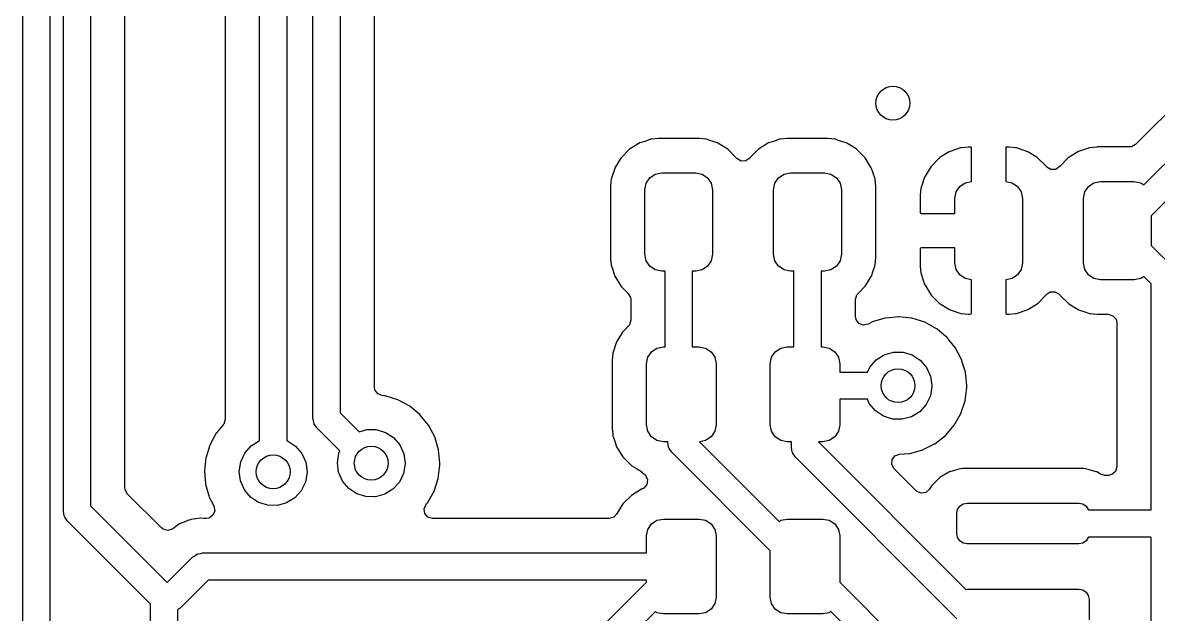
# Model space of a CAD drawing. Extents: x 83 to 135, y -230 to -45.
# Drawn here: x 82.84 to 99.6, y -188.03 to -179.31 of the extents above; entities that cross this region are included whole.
import ezdxf

# ---------------------------------------------------------------- set-up
doc = ezdxf.new("R2010")
doc.units = 0
doc.layers.add('BLACK', color=7, linetype='CONTINUOUS')

msp = doc.modelspace()

# ---------------------------------------------------------------- linework, layer by layer
at = {"layer": 'BLACK', "linetype": 'CONTINUOUS'}
for p, q in [((82.8427, -190.561), (82.8427, -71.389)), ((83.2427, -71.4722), (83.2427, -190.478)), ((83.4422, -186.512), (83.4422, -71.6373)), ((83.8422, -71.7205), (83.8422, -186.429)), ((84.3507, -186.167), (84.3507, -71.9833)), ((85.8293, -143.306), (85.8293, -185.157)), ((86.3378, -185.47), (86.3378, -143.281)), ((86.7378, -143.364), (86.7378, -185.471)), ((87.1252, -185.141), (87.1252, -143.459)), ((87.5252, -143.542), (87.5252, -185.058)), ((88.0337, -184.679), (88.0337, -143.805)), ((101.159, -179.205), (99.2624, -181.102)), ((99.3861, -181.697), (101.705, -179.378)), ((102.046, -179.603), (99.494, -182.155)), ((91.9481, -181.078), (91.7977, -181.172)), ((92.0194, -181.055), (91.9481, -181.078)), ((92.1093, -181.025), (92.0194, -181.055)), ((92.1158, -181.022), (92.1093, -181.025)), ((92.1093, -181.025), (92.1093, -181.025)), ((92.1227, -181.022), (92.1158, -181.022)), ((92.2184, -181.012), (92.1227, -181.022)), ((92.1227, -181.022), (92.1227, -181.022)), ((92.2216, -181.011), (92.2184, -181.012)), ((92.2184, -181.012), (92.2184, -181.012)), ((92.8224, -181.011), (92.2216, -181.011)), ((92.877, -181.017), (92.8224, -181.011)), ((92.92, -181.022), (92.877, -181.017)), ((92.9269, -181.022), (92.92, -181.022)), ((92.92, -181.022), (92.92, -181.022)), ((92.9334, -181.024), (92.9269, -181.022)), ((92.981, -181.04), (92.9334, -181.024)), ((92.9334, -181.024), (92.9334, -181.024)), ((93.0947, -181.078), (92.981, -181.04)), ((93.101, -181.082), (93.0947, -181.078)), ((93.2233, -181.157), (93.101, -181.082)), ((93.101, -181.082), (93.101, -181.082)), ((93.8481, -181.078), (93.6977, -181.172)), ((93.9194, -181.055), (93.8481, -181.078)), ((94.0093, -181.025), (93.9194, -181.055)), ((94.0158, -181.022), (94.0093, -181.025)), ((94.0093, -181.025), (94.0093, -181.025)), ((94.0227, -181.022), (94.0158, -181.022)), ((94.1183, -181.012), (94.0227, -181.022)), ((94.0227, -181.022), (94.0227, -181.022)), ((94.1184, -181.012), (94.1183, -181.012)), ((94.1216, -181.011), (94.1184, -181.012)), ((94.7224, -181.011), (94.1216, -181.011)), ((94.777, -181.017), (94.7224, -181.011)), ((94.82, -181.022), (94.777, -181.017)), ((94.8269, -181.022), (94.82, -181.022)), ((94.82, -181.022), (94.82, -181.022)), ((94.8334, -181.024), (94.8269, -181.022)), ((94.881, -181.04), (94.8334, -181.024)), ((94.8334, -181.024), (94.8334, -181.024)), ((94.9947, -181.078), (94.881, -181.04)), ((95.001, -181.082), (94.9947, -181.078)), ((95.1233, -181.157), (95.001, -181.082)), ((95.001, -181.082), (95.001, -181.082)), ((99.2624, -181.102), (99.2001, -181.136)), ((91.7977, -181.172), (91.6727, -181.297)), ((93.2453, -181.171), (93.2233, -181.157)), ((93.3705, -181.296), (93.2453, -181.171)), ((93.6977, -181.172), (93.5727, -181.297)), ((95.1453, -181.171), (95.1233, -181.157)), ((95.2705, -181.296), (95.1453, -181.171)), ((96.514, -181.21), (96.3762, -181.295)), ((96.5272, -181.204), (96.514, -181.21)), ((96.6814, -181.152), (96.5272, -181.204)), ((96.6948, -181.149), (96.6814, -181.152)), ((96.7904, -181.139), (96.6948, -181.149)), ((96.7969, -181.139), (96.7904, -181.139)), ((96.8265, -181.139), (96.7969, -181.139)), ((96.8341, -181.141), (96.8265, -181.139)), ((96.8355, -181.142), (96.8341, -181.141)), ((96.84, -181.157), (96.8355, -181.142)), ((96.84, -181.648), (96.84, -181.157)), ((97.3497, -181.145), (97.348, -181.153)), ((97.348, -181.153), (97.348, -181.648)), ((97.3509, -181.143), (97.3497, -181.145)), ((97.3661, -181.139), (97.3509, -181.143)), ((97.3911, -181.139), (97.3661, -181.139)), ((97.3976, -181.139), (97.3911, -181.139)), ((97.4919, -181.149), (97.3976, -181.139)), ((97.5053, -181.152), (97.4919, -181.149)), ((97.6596, -181.203), (97.5053, -181.152)), ((97.6728, -181.209), (97.6596, -181.203)), ((97.8108, -181.294), (97.6728, -181.209)), ((98.4201, -181.205), (98.2697, -181.299)), ((98.4808, -181.185), (98.4201, -181.205)), ((98.5813, -181.152), (98.4808, -181.185)), ((98.5878, -181.149), (98.5813, -181.152)), ((98.5813, -181.152), (98.5813, -181.152)), ((98.5947, -181.149), (98.5878, -181.149)), ((98.6903, -181.139), (98.5947, -181.149)), ((98.5947, -181.149), (98.5947, -181.149)), ((98.6904, -181.139), (98.6903, -181.139)), ((98.6936, -181.138), (98.6904, -181.139)), ((99.1733, -181.138), (98.6936, -181.138)), ((99.2001, -181.136), (99.1733, -181.138)), ((91.5776, -181.454), (91.5304, -181.596)), ((91.5799, -181.447), (91.5776, -181.454)), ((91.5904, -181.43), (91.5799, -181.447)), ((91.6689, -181.303), (91.5904, -181.43)), ((91.6727, -181.297), (91.6689, -181.303)), ((91.6689, -181.303), (91.6689, -181.303)), ((93.3741, -181.301), (93.3705, -181.296)), ((93.3806, -181.309), (93.3741, -181.301)), ((93.442, -181.345), (93.3806, -181.309)), ((93.513, -181.341), (93.442, -181.345)), ((93.5701, -181.301), (93.513, -181.341)), ((93.5727, -181.297), (93.5701, -181.301)), ((95.3635, -181.446), (95.2705, -181.296)), ((95.3659, -181.453), (95.3635, -181.446)), ((95.4132, -181.595), (95.3659, -181.453)), ((96.2412, -181.43), (96.1562, -181.568)), ((96.2503, -181.419), (96.2412, -181.43)), ((96.3648, -181.304), (96.2503, -181.419)), ((96.3762, -181.295), (96.3648, -181.304)), ((97.8222, -181.303), (97.8108, -181.294)), ((97.9369, -181.418), (97.8222, -181.303)), ((97.9449, -181.428), (97.9369, -181.418)), ((97.9523, -181.436), (97.9449, -181.428)), ((98.0137, -181.472), (97.9523, -181.436)), ((98.1419, -181.428), (98.0846, -181.469)), ((98.1447, -181.424), (98.1419, -181.428)), ((98.2697, -181.299), (98.1447, -181.424)), ((91.5235, -181.622), (91.5216, -181.64)), ((91.5242, -181.615), (91.5235, -181.622)), ((91.5235, -181.622), (91.5235, -181.622)), ((91.5304, -181.596), (91.5242, -181.615)), ((92.041, -181.674), (92.0952, -181.593)), ((92.0952, -181.593), (92.1763, -181.539)), ((92.1763, -181.539), (92.272, -181.52)), ((92.272, -181.52), (92.772, -181.52)), ((92.772, -181.52), (92.8677, -181.539)), ((92.8677, -181.539), (92.9488, -181.593)), ((92.9488, -181.593), (93.003, -181.674)), ((93.941, -181.674), (93.9952, -181.593)), ((93.9952, -181.593), (94.0763, -181.539)), ((94.0763, -181.539), (94.172, -181.52)), ((94.172, -181.52), (94.672, -181.52)), ((94.672, -181.52), (94.7677, -181.539)), ((94.7677, -181.539), (94.8488, -181.593)), ((94.8488, -181.593), (94.903, -181.674)), ((95.4195, -181.614), (95.4132, -181.595)), ((95.4202, -181.621), (95.4195, -181.614)), ((95.4302, -181.716), (95.4202, -181.621)), ((95.4202, -181.621), (95.4202, -181.621)), ((96.15, -181.581), (96.0989, -181.736)), ((96.1562, -181.568), (96.15, -181.581)), ((98.0846, -181.469), (98.0137, -181.472)), ((91.5216, -181.64), (91.5135, -181.72)), ((91.5135, -181.72), (91.5135, -182.77)), ((92.022, -181.77), (92.041, -181.674)), ((92.022, -182.72), (92.022, -181.77)), ((93.003, -181.674), (93.022, -181.77)), ((93.022, -181.77), (93.022, -182.72)), ((93.922, -181.77), (93.941, -181.674)), ((93.922, -182.72), (93.922, -181.77)), ((94.903, -181.674), (94.922, -181.77)), ((94.922, -181.77), (94.922, -182.72)), ((95.4305, -181.72), (95.4302, -181.716)), ((95.4305, -182.77), (95.4305, -181.72)), ((96.096, -181.749), (96.0863, -181.843)), ((96.0989, -181.736), (96.096, -181.749)), ((96.613, -181.801), (96.6672, -181.72)), ((96.6672, -181.72), (96.7483, -181.666)), ((96.7483, -181.666), (96.84, -181.648)), ((97.348, -181.648), (97.4397, -181.666)), ((97.4397, -181.666), (97.5208, -181.72)), ((97.5208, -181.72), (97.575, -181.801)), ((98.513, -181.801), (98.5672, -181.72)), ((98.5672, -181.72), (98.6483, -181.666)), ((98.6483, -181.666), (98.744, -181.647)), ((98.744, -181.647), (99.244, -181.647)), ((99.244, -181.647), (99.3397, -181.666)), ((99.3397, -181.666), (99.3861, -181.697)), ((96.0863, -181.843), (96.086, -181.85)), ((96.086, -181.85), (96.086, -182.1)), ((96.594, -181.897), (96.613, -181.801)), ((96.594, -182.118), (96.594, -181.897)), ((97.575, -181.801), (97.594, -181.897)), ((97.594, -181.897), (97.594, -182.847)), ((98.494, -181.897), (98.513, -181.801)), ((98.494, -182.847), (98.494, -181.897)), ((96.086, -182.1), (96.0905, -182.115)), ((96.0905, -182.115), (96.0919, -182.116)), ((96.0919, -182.116), (96.0995, -182.118)), ((96.0995, -182.118), (96.594, -182.118)), ((99.494, -182.155), (99.494, -182.589)), ((96.1041, -182.626), (96.0889, -182.63)), ((96.594, -182.626), (96.1041, -182.626)), ((96.594, -182.847), (96.594, -182.626)), ((99.494, -182.589), (99.8367, -182.932)), ((91.5135, -182.77), (91.5138, -182.774)), ((91.5138, -182.774), (91.5138, -182.774)), ((91.5138, -182.774), (91.5156, -182.791)), ((91.5156, -182.791), (91.5245, -182.876)), ((92.041, -182.816), (92.022, -182.72)), ((93.022, -182.72), (93.003, -182.816)), ((93.941, -182.816), (93.922, -182.72)), ((94.922, -182.72), (94.903, -182.816)), ((95.4198, -182.875), (95.4305, -182.77)), ((96.0877, -182.632), (96.086, -182.64)), ((96.086, -182.64), (96.086, -182.894)), ((96.0889, -182.63), (96.0877, -182.632)), ((91.5245, -182.876), (91.5267, -182.883)), ((91.5267, -182.883), (91.5267, -182.883)), ((91.5267, -182.883), (91.5341, -182.905)), ((91.5341, -182.905), (91.5804, -183.044)), ((92.0952, -182.897), (92.041, -182.816)), ((92.1763, -182.951), (92.0952, -182.897)), ((92.272, -182.97), (92.1763, -182.951)), ((92.8677, -182.951), (92.772, -182.97)), ((92.9488, -182.897), (92.8677, -182.951)), ((93.003, -182.816), (92.9488, -182.897)), ((93.9952, -182.897), (93.941, -182.816)), ((94.0763, -182.951), (93.9952, -182.897)), ((94.172, -182.97), (94.0763, -182.951)), ((94.7677, -182.951), (94.672, -182.97)), ((94.8488, -182.897), (94.7677, -182.951)), ((94.903, -182.816), (94.8488, -182.897)), ((95.3641, -183.043), (95.3906, -182.963)), ((95.3906, -182.963), (95.4134, -182.894)), ((95.4134, -182.894), (95.4176, -182.881)), ((95.4176, -182.881), (95.4198, -182.875)), ((95.4176, -182.881), (95.4176, -182.881)), ((96.086, -182.894), (96.0863, -182.901)), ((96.0863, -182.901), (96.0963, -182.996)), ((96.613, -182.943), (96.594, -182.847)), ((96.6672, -183.024), (96.613, -182.943)), ((97.575, -182.943), (97.5208, -183.024)), ((97.594, -182.847), (97.575, -182.943)), ((98.513, -182.943), (98.494, -182.847)), ((98.5672, -183.024), (98.513, -182.943)), ((91.5804, -183.044), (91.6735, -183.194)), ((92.322, -182.97), (92.272, -182.97)), ((92.322, -184.085), (92.322, -182.97)), ((92.772, -182.97), (92.722, -182.97)), ((92.722, -182.97), (92.722, -184.085)), ((94.222, -182.97), (94.172, -182.97)), ((94.222, -184.085), (94.222, -182.97)), ((94.672, -182.97), (94.622, -182.97)), ((94.622, -182.97), (94.622, -184.085)), ((95.2814, -183.177), (95.3603, -183.049)), ((95.3603, -183.049), (95.3641, -183.043)), ((95.3603, -183.049), (95.3603, -183.049)), ((96.0963, -182.996), (96.0991, -183.01)), ((96.0991, -183.01), (96.1506, -183.164)), ((96.7483, -183.078), (96.6672, -183.024)), ((96.84, -183.096), (96.7483, -183.078)), ((96.84, -183.591), (96.84, -183.096)), ((97.4397, -183.078), (97.348, -183.096)), ((97.348, -183.096), (97.348, -183.587)), ((97.5208, -183.024), (97.4397, -183.078)), ((98.6483, -183.078), (98.5672, -183.024)), ((98.744, -183.097), (98.6483, -183.078)), ((99.244, -183.097), (98.744, -183.097)), ((99.3397, -183.078), (99.244, -183.097)), ((99.3861, -183.047), (99.3397, -183.078)), ((99.495, -183.156), (99.3861, -183.047)), ((91.6735, -183.194), (91.6787, -183.2)), ((91.6787, -183.2), (91.7765, -183.297)), ((91.7765, -183.297), (91.8106, -183.359)), ((95.1505, -183.318), (95.1673, -183.297)), ((95.1673, -183.297), (95.1676, -183.297)), ((95.1676, -183.297), (95.2713, -183.193)), ((95.2713, -183.193), (95.2814, -183.177)), ((96.1506, -183.164), (96.1568, -183.177)), ((96.1568, -183.177), (96.2421, -183.315)), ((97.9448, -183.316), (98.0027, -183.275)), ((98.0027, -183.275), (98.0736, -183.272)), ((98.0736, -183.272), (98.135, -183.308)), ((99.495, -186.49), (99.495, -183.156)), ((91.8106, -183.359), (91.8135, -183.386)), ((91.8135, -183.386), (91.8135, -183.694)), ((95.1305, -183.386), (95.1505, -183.318)), ((95.1305, -183.64), (95.1305, -183.386)), ((96.2421, -183.315), (96.2511, -183.326)), ((96.2511, -183.326), (96.3658, -183.441)), ((96.3658, -183.441), (96.3772, -183.45)), ((96.3772, -183.45), (96.5152, -183.535)), ((97.674, -183.534), (97.8118, -183.449)), ((97.8118, -183.449), (97.8232, -183.44)), ((97.8232, -183.44), (97.9377, -183.325)), ((97.9377, -183.325), (97.9448, -183.316)), ((98.135, -183.308), (98.1418, -183.315)), ((98.1418, -183.315), (98.1455, -183.321)), ((98.1455, -183.321), (98.2707, -183.446)), ((98.2707, -183.446), (98.2769, -183.45)), ((98.2769, -183.45), (98.2769, -183.45)), ((98.2769, -183.45), (98.4143, -183.535)), ((96.5152, -183.535), (96.5284, -183.541)), ((96.5284, -183.541), (96.6827, -183.592)), ((96.6827, -183.592), (96.6961, -183.595)), ((96.6961, -183.595), (96.7904, -183.605)), ((96.7904, -183.605), (96.7969, -183.605)), ((96.7969, -183.605), (96.8219, -183.605)), ((96.8219, -183.605), (96.8371, -183.601)), ((96.8371, -183.601), (96.8383, -183.599)), ((96.8383, -183.599), (96.84, -183.591)), ((97.348, -183.587), (97.3525, -183.602)), ((97.3525, -183.602), (97.3539, -183.603)), ((97.3539, -183.603), (97.3615, -183.605)), ((97.3615, -183.605), (97.3911, -183.605)), ((97.3911, -183.605), (97.3976, -183.605)), ((97.3976, -183.605), (97.4932, -183.595)), ((97.4932, -183.595), (97.5066, -183.592)), ((97.5066, -183.592), (97.6608, -183.54)), ((97.6608, -183.54), (97.674, -183.534)), ((98.4143, -183.535), (98.4213, -183.539)), ((98.4213, -183.539), (98.501, -183.566)), ((98.501, -183.566), (98.5826, -183.593)), ((98.5826, -183.593), (98.5826, -183.593)), ((98.5826, -183.593), (98.5891, -183.595)), ((98.5891, -183.595), (98.596, -183.595)), ((98.596, -183.595), (98.596, -183.595)), ((98.596, -183.595), (98.639, -183.6)), ((98.639, -183.6), (98.6936, -183.605)), ((98.6936, -183.605), (98.8605, -183.605)), ((98.8605, -183.605), (98.9286, -183.626)), ((98.9286, -183.626), (98.9751, -183.679)), ((91.7767, -183.783), (91.7365, -183.823)), ((91.7935, -183.762), (91.7767, -183.783)), ((91.8135, -183.694), (91.7935, -183.762)), ((95.1377, -183.682), (95.1305, -183.64)), ((95.1792, -183.739), (95.1377, -183.682)), ((95.2452, -183.765), (95.1792, -183.739)), ((95.3149, -183.752), (95.2452, -183.765)), ((95.3729, -183.721), (95.3149, -183.752)), ((95.3784, -183.718), (95.3729, -183.721)), ((95.3729, -183.721), (95.3729, -183.721)), ((95.4628, -183.694), (95.3784, -183.718)), ((95.5622, -183.664), (95.4628, -183.694)), ((95.5681, -183.663), (95.5622, -183.664)), ((95.5622, -183.664), (95.5622, -183.664)), ((95.5742, -183.662), (95.5681, -183.663)), ((95.5743, -183.662), (95.5742, -183.662)), ((95.6826, -183.652), (95.5743, -183.662)), ((95.7651, -183.645), (95.6826, -183.652)), ((95.7712, -183.645), (95.7651, -183.645)), ((95.9556, -183.665), (95.7712, -183.645)), ((95.7712, -183.645), (95.7712, -183.645)), ((95.9618, -183.665), (95.9556, -183.665)), ((95.9556, -183.665), (95.9556, -183.665)), ((96.1507, -183.724), (95.9618, -183.665)), ((96.3247, -183.818), (96.1507, -183.724)), ((98.9751, -183.679), (98.9865, -183.731)), ((98.9865, -183.731), (98.9865, -185.855)), ((91.6939, -183.868), (91.6232, -183.982)), ((91.6977, -183.862), (91.6939, -183.868)), ((91.6939, -183.868), (91.6939, -183.868)), ((91.7365, -183.823), (91.6977, -183.862)), ((96.3294, -183.822), (96.3247, -183.818)), ((96.4326, -183.907), (96.3294, -183.822)), ((96.3294, -183.822), (96.3294, -183.822)), ((96.4771, -183.944), (96.4326, -183.907)), ((96.481, -183.949), (96.4771, -183.944)), ((96.5136, -183.989), (96.481, -183.949)), ((96.481, -183.949), (96.481, -183.949)), ((91.6049, -184.012), (91.5492, -184.18)), ((91.6232, -183.982), (91.6049, -184.012)), ((92.1202, -184.158), (92.2013, -184.104)), ((92.2013, -184.104), (92.297, -184.085)), ((92.297, -184.085), (92.322, -184.085)), ((92.722, -184.085), (92.822, -184.085)), ((92.822, -184.085), (92.9177, -184.104)), ((92.9177, -184.104), (92.9988, -184.158)), ((93.9452, -184.158), (94.0263, -184.104)), ((94.0263, -184.104), (94.122, -184.085)), ((94.122, -184.085), (94.222, -184.085)), ((94.622, -184.085), (94.647, -184.085)), ((94.647, -184.085), (94.7427, -184.104)), ((94.7427, -184.104), (94.8238, -184.158)), ((96.6021, -184.097), (96.5136, -183.989)), ((96.6949, -184.272), (96.6021, -184.097)), ((91.5492, -184.18), (91.5385, -184.285)), ((91.5385, -184.285), (91.5385, -185.285)), ((92.047, -184.335), (92.066, -184.239)), ((92.066, -184.239), (92.1202, -184.158)), ((92.9988, -184.158), (93.053, -184.239)), ((93.053, -184.239), (93.072, -184.335)), ((93.872, -184.335), (93.891, -184.239)), ((93.891, -184.239), (93.9452, -184.158)), ((94.8238, -184.158), (94.878, -184.239)), ((94.878, -184.239), (94.897, -184.335)), ((95.3401, -184.383), (95.4339, -184.277)), ((95.4339, -184.277), (95.5538, -184.202)), ((95.5538, -184.202), (95.6901, -184.163)), ((95.6901, -184.163), (95.8319, -184.163)), ((95.8319, -184.163), (95.9677, -184.204)), ((95.9677, -184.204), (96.0867, -184.281)), ((96.0867, -184.281), (96.1792, -184.389)), ((96.7111, -184.325), (96.6949, -184.272)), ((92.047, -185.235), (92.047, -184.335)), ((93.072, -184.335), (93.072, -185.235)), ((93.872, -185.235), (93.872, -184.335)), ((94.897, -184.335), (94.897, -184.458)), ((94.897, -184.458), (95.3051, -184.458)), ((95.3051, -184.458), (95.3401, -184.383)), ((96.1792, -184.389), (96.2379, -184.518)), ((96.7428, -184.431), (96.7111, -184.325)), ((96.7521, -184.461), (96.7428, -184.431)), ((96.7714, -184.658), (96.7521, -184.461)), ((96.2379, -184.518), (96.258, -184.658)), ((88.0402, -184.719), (88.0337, -184.679)), ((88.0809, -184.777), (88.0402, -184.719)), ((88.1465, -184.804), (88.0809, -184.777)), ((88.1697, -184.806), (88.1465, -184.804)), ((88.1832, -184.808), (88.1697, -184.806)), ((96.2579, -184.67), (96.2343, -184.81)), ((96.258, -184.658), (96.2579, -184.67)), ((96.7462, -184.883), (96.771, -184.686)), ((96.771, -184.686), (96.7714, -184.658)), ((88.1894, -184.808), (88.1832, -184.808)), ((88.1832, -184.808), (88.1832, -184.808)), ((88.3783, -184.867), (88.1894, -184.808)), ((88.5523, -184.961), (88.3783, -184.867)), ((88.557, -184.965), (88.5523, -184.961)), ((88.6759, -185.063), (88.557, -184.965)), ((88.557, -184.965), (88.557, -184.965)), ((95.3053, -184.858), (94.897, -184.858)), ((94.897, -184.858), (94.897, -185.235)), ((95.3335, -184.922), (95.3053, -184.858)), ((95.4247, -185.031), (95.3335, -184.922)), ((96.1725, -184.938), (96.0774, -185.043)), ((96.2343, -184.81), (96.1725, -184.938)), ((96.6838, -185.07), (96.7462, -184.883)), ((87.1326, -185.173), (87.1252, -185.141)), ((87.5252, -185.058), (87.8052, -185.338)), ((88.7047, -185.087), (88.6759, -185.063)), ((88.7086, -185.092), (88.7047, -185.087)), ((88.7578, -185.152), (88.7086, -185.092)), ((88.7086, -185.092), (88.7086, -185.092)), ((95.5427, -185.109), (95.4247, -185.031)), ((95.6781, -185.152), (95.5427, -185.109)), ((95.9566, -185.117), (95.8198, -185.154)), ((96.0774, -185.043), (95.9566, -185.117)), ((96.5861, -185.242), (96.6838, -185.07)), ((85.7998, -185.238), (85.7016, -185.355)), ((85.8093, -185.226), (85.7998, -185.238)), ((85.8293, -185.157), (85.8093, -185.226)), ((87.1363, -185.206), (87.1326, -185.173)), ((87.1424, -185.216), (87.1363, -185.206)), ((87.145, -185.227), (87.1424, -185.216)), ((87.1658, -185.253), (87.145, -185.227)), ((87.1835, -185.282), (87.1658, -185.253)), ((87.5231, -185.621), (87.1835, -185.282)), ((87.8052, -185.338), (87.9177, -185.306)), ((87.9177, -185.306), (88.0595, -185.306)), ((88.0595, -185.306), (88.1953, -185.347)), ((88.8297, -185.24), (88.7578, -185.152)), ((88.9225, -185.415), (88.8297, -185.24)), ((91.5385, -185.285), (91.5388, -185.289)), ((91.5388, -185.289), (91.5388, -185.289)), ((91.5388, -185.289), (91.5478, -185.375)), ((92.066, -185.331), (92.047, -185.235)), ((93.072, -185.235), (93.053, -185.331)), ((93.891, -185.331), (93.872, -185.235)), ((94.897, -185.235), (94.878, -185.331)), ((95.8198, -185.154), (95.6781, -185.152)), ((96.4568, -185.392), (96.5861, -185.242)), ((85.6987, -185.361), (85.6199, -185.504)), ((85.7016, -185.355), (85.6987, -185.361)), ((85.6987, -185.361), (85.6987, -185.361)), ((86.2137, -185.547), (86.3336, -185.472)), ((86.3336, -185.472), (86.3378, -185.47)), ((86.7378, -185.471), (86.7475, -185.474)), ((86.7475, -185.474), (86.8665, -185.551)), ((88.1953, -185.347), (88.3143, -185.424)), ((88.3143, -185.424), (88.4068, -185.532)), ((88.9797, -185.604), (88.9225, -185.415)), ((91.5478, -185.375), (91.5495, -185.391)), ((91.5495, -185.391), (91.5517, -185.398)), ((91.5517, -185.398), (91.5517, -185.398)), ((91.5517, -185.398), (91.5674, -185.445)), ((91.5674, -185.445), (91.6054, -185.559)), ((92.1202, -185.412), (92.066, -185.331)), ((92.2013, -185.466), (92.1202, -185.412)), ((92.297, -185.485), (92.2013, -185.466)), ((92.9177, -185.466), (92.8265, -185.484)), ((92.9988, -185.412), (92.9177, -185.466)), ((93.053, -185.331), (92.9988, -185.412)), ((93.9452, -185.412), (93.891, -185.331)), ((94.0263, -185.466), (93.9452, -185.412)), ((94.122, -185.485), (94.0263, -185.466)), ((94.7427, -185.466), (94.647, -185.485)), ((94.8238, -185.412), (94.7427, -185.466)), ((94.878, -185.331), (94.8238, -185.412)), ((96.301, -185.514), (96.4568, -185.392)), ((85.6045, -185.535), (85.5484, -185.711)), ((85.6064, -185.529), (85.6045, -185.535)), ((85.6045, -185.535), (85.6045, -185.535)), ((85.6199, -185.504), (85.6064, -185.529)), ((86.1199, -185.653), (86.2137, -185.547)), ((86.8665, -185.551), (86.959, -185.659)), ((87.5074, -185.655), (87.5231, -185.621)), ((88.4068, -185.532), (88.4655, -185.661)), ((88.999, -185.801), (88.9797, -185.604)), ((91.6054, -185.559), (91.6985, -185.709)), ((92.3595, -185.485), (92.297, -185.485)), ((92.3595, -185.5), (92.3595, -185.485)), ((92.3669, -185.533), (92.3595, -185.5)), ((92.3706, -185.566), (92.3669, -185.533)), ((92.3767, -185.576), (92.3706, -185.566)), ((92.3793, -185.587), (92.3767, -185.576)), ((92.4001, -185.613), (92.3793, -185.587)), ((92.4178, -185.641), (92.4001, -185.613)), ((93.872, -187.095), (92.4178, -185.641)), ((92.8265, -185.484), (94.0024, -186.66)), ((94.1845, -185.485), (94.122, -185.485)), ((94.1845, -185.57), (94.1845, -185.485)), ((94.1919, -185.603), (94.1845, -185.57)), ((94.1956, -185.636), (94.1919, -185.603)), ((94.2017, -185.646), (94.1956, -185.636)), ((94.647, -185.485), (94.5845, -185.485)), ((94.5845, -185.485), (94.5845, -185.488)), ((94.5845, -185.488), (96.76, -187.663)), ((95.934, -185.656), (96.1245, -185.603)), ((96.1245, -185.603), (96.13, -185.6)), ((96.13, -185.6), (96.2955, -185.516)), ((96.13, -185.6), (96.13, -185.6)), ((96.2955, -185.516), (96.301, -185.514)), ((96.2955, -185.516), (96.2955, -185.516)), ((85.5466, -185.717), (85.5245, -185.914)), ((85.5484, -185.711), (85.5466, -185.717)), ((86.0378, -185.922), (86.0596, -185.782)), ((86.0596, -185.782), (86.1199, -185.653)), ((86.959, -185.659), (87.0177, -185.788)), ((87.0177, -185.788), (87.0378, -185.928)), ((87.4856, -185.795), (87.5074, -185.655)), ((87.504, -185.935), (87.4856, -185.795)), ((88.4655, -185.661), (88.4856, -185.801)), ((88.4856, -185.801), (88.4855, -185.813)), ((88.9986, -185.829), (88.999, -185.801)), ((91.6985, -185.709), (91.8237, -185.834)), ((94.2043, -185.657), (94.2017, -185.646)), ((94.2251, -185.683), (94.2043, -185.657)), ((94.2428, -185.712), (94.2251, -185.683)), ((96.626, -188.095), (94.2428, -185.712)), ((95.6646, -185.82), (95.6697, -185.75)), ((95.6697, -185.75), (95.7123, -185.693)), ((95.7123, -185.693), (95.7781, -185.668)), ((95.7781, -185.668), (95.8471, -185.663)), ((95.8471, -185.663), (95.9278, -185.656)), ((95.9278, -185.656), (95.9278, -185.656)), ((95.9278, -185.656), (95.934, -185.656)), ((85.5245, -185.914), (85.525, -185.92)), ((85.525, -185.92), (85.5404, -186.103)), ((86.0562, -186.062), (86.0378, -185.922)), ((87.0377, -185.94), (87.0141, -186.08)), ((87.0378, -185.928), (87.0377, -185.94)), ((87.5611, -186.065), (87.504, -185.935)), ((88.4619, -185.953), (88.4001, -186.081)), ((88.4855, -185.813), (88.4619, -185.953)), ((88.9738, -186.026), (88.9986, -185.829)), ((91.8237, -185.834), (91.8299, -185.838)), ((91.8299, -185.838), (91.8299, -185.838)), ((91.8299, -185.838), (91.8997, -185.881)), ((91.8997, -185.881), (91.9716, -185.925)), ((91.9716, -185.925), (91.9743, -185.927)), ((91.9743, -185.927), (91.974, -185.928)), ((91.974, -185.928), (92.0136, -185.961)), ((92.0136, -185.961), (92.0148, -185.96)), ((92.0148, -185.96), (92.0198, -185.966)), ((92.0198, -185.966), (92.0241, -185.972)), ((92.0241, -185.972), (92.0298, -185.977)), ((92.0298, -185.977), (92.0318, -185.979)), ((92.0318, -185.979), (92.0618, -186.044)), ((95.6987, -185.883), (95.6646, -185.82)), ((96.0243, -186.208), (95.6987, -185.883)), ((96.5056, -185.935), (96.376, -186.012)), ((96.5124, -185.931), (96.5056, -185.935)), ((96.5056, -185.935), (96.5056, -185.935)), ((96.52, -185.929), (96.5124, -185.931)), ((96.5722, -185.913), (96.52, -185.929)), ((96.52, -185.929), (96.52, -185.929)), ((96.6722, -185.884), (96.5722, -185.913)), ((96.6786, -185.884), (96.6722, -185.884)), ((96.707, -185.882), (96.6786, -185.884)), ((96.6786, -185.884), (96.6786, -185.884)), ((96.7095, -185.881), (96.707, -185.882)), ((96.707, -185.882), (96.707, -185.882)), ((98.4925, -185.881), (96.7095, -185.881)), ((98.4949, -185.882), (98.4925, -185.881)), ((98.495, -185.882), (98.4949, -185.882)), ((98.5234, -185.884), (98.495, -185.882)), ((98.5298, -185.884), (98.5234, -185.884)), ((98.5234, -185.884), (98.5234, -185.884)), ((98.6298, -185.913), (98.5298, -185.884)), ((98.682, -185.929), (98.6298, -185.913)), ((98.6896, -185.931), (98.682, -185.929)), ((98.682, -185.929), (98.682, -185.929)), ((98.7456, -185.964), (98.6896, -185.931)), ((98.8097, -185.981), (98.7456, -185.964)), ((98.9128, -185.97), (98.8605, -185.981)), ((98.9665, -185.924), (98.9128, -185.97)), ((98.9865, -185.855), (98.9665, -185.924)), ((85.5404, -186.103), (85.5411, -186.111)), ((85.5411, -186.111), (85.5602, -186.178)), ((86.1133, -186.192), (86.0562, -186.062)), ((87.0141, -186.08), (86.9523, -186.208)), ((87.6523, -186.174), (87.5611, -186.065)), ((88.4001, -186.081), (88.305, -186.186)), ((88.9114, -186.213), (88.9738, -186.026)), ((92.0523, -186.114), (92.0063, -186.168)), ((92.0618, -186.044), (92.0523, -186.114)), ((96.2515, -186.133), (96.2219, -186.183)), ((96.3692, -186.016), (96.2515, -186.133)), ((96.376, -186.012), (96.3692, -186.016)), ((96.376, -186.012), (96.376, -186.012)), ((98.8605, -185.981), (98.8097, -185.981)), ((84.3536, -186.193), (84.3507, -186.167)), ((84.3876, -186.256), (84.3536, -186.193)), ((84.8894, -186.757), (84.3876, -186.256)), ((85.5602, -186.178), (85.59, -186.282)), ((85.59, -186.282), (85.5956, -186.301)), ((85.5956, -186.301), (85.6528, -186.412)), ((86.2045, -186.301), (86.1133, -186.192)), ((86.3225, -186.379), (86.2045, -186.301)), ((86.8572, -186.313), (86.7364, -186.387)), ((86.9523, -186.208), (86.8572, -186.313)), ((87.7703, -186.252), (87.6523, -186.174)), ((87.9057, -186.295), (87.7703, -186.252)), ((88.0474, -186.297), (87.9057, -186.295)), ((88.1842, -186.26), (88.0474, -186.297)), ((88.305, -186.186), (88.1842, -186.26)), ((88.8137, -186.385), (88.9114, -186.213)), ((91.8227, -186.277), (91.6977, -186.402)), ((91.9731, -186.183), (91.8227, -186.277)), ((91.98, -186.181), (91.9731, -186.183)), ((91.9866, -186.178), (91.98, -186.181)), ((92.0063, -186.168), (91.9864, -186.178)), ((91.9864, -186.178), (91.9866, -186.178)), ((96.0345, -186.217), (96.0243, -186.208)), ((96.1001, -186.245), (96.0345, -186.217)), ((96.17, -186.232), (96.1001, -186.245)), ((96.2219, -186.183), (96.17, -186.232)), ((83.8422, -186.429), (84.9757, -187.563)), ((85.6528, -186.412), (85.6633, -186.433)), ((85.6633, -186.433), (85.6767, -186.503)), ((86.4579, -186.422), (86.3225, -186.379)), ((86.5996, -186.424), (86.4579, -186.422)), ((86.7364, -186.387), (86.5996, -186.424)), ((88.7645, -186.473), (88.7938, -186.408)), ((88.7746, -186.543), (88.7645, -186.473)), ((88.7938, -186.408), (88.8137, -186.385)), ((91.6977, -186.402), (91.6049, -186.552)), ((96.6374, -186.483), (96.6699, -186.434)), ((96.6699, -186.434), (96.7186, -186.401)), ((96.7186, -186.401), (96.776, -186.39)), ((96.776, -186.39), (98.426, -186.39)), ((98.426, -186.39), (98.4834, -186.401)), ((98.4834, -186.401), (98.5321, -186.434)), ((98.5321, -186.434), (98.5646, -186.483)), ((83.4496, -186.545), (83.4422, -186.512)), ((83.4533, -186.578), (83.4496, -186.545)), ((83.4594, -186.588), (83.4533, -186.578)), ((83.462, -186.599), (83.4594, -186.588)), ((83.4828, -186.625), (83.462, -186.599)), ((83.5005, -186.653), (83.4828, -186.625)), ((85.2901, -186.642), (85.2616, -186.654)), ((85.2976, -186.64), (85.2901, -186.642)), ((85.3002, -186.64), (85.2976, -186.64)), ((85.3165, -186.635), (85.3002, -186.64)), ((85.319, -186.635), (85.3165, -186.635)), ((85.3262, -186.632), (85.319, -186.635)), ((85.3896, -186.624), (85.3262, -186.632)), ((85.3961, -186.623), (85.3896, -186.624)), ((85.459, -186.612), (85.3961, -186.623)), ((85.4666, -186.613), (85.459, -186.612)), ((85.5167, -186.616), (85.4666, -186.613)), ((85.4666, -186.613), (85.4666, -186.613)), ((85.5253, -186.617), (85.5167, -186.616)), ((85.5513, -186.617), (85.5253, -186.617)), ((85.5923, -186.61), (85.5513, -186.617)), ((85.6502, -186.569), (85.5923, -186.61)), ((85.6767, -186.503), (85.6502, -186.569)), ((88.8211, -186.596), (88.7746, -186.543)), ((88.8892, -186.617), (88.8211, -186.596)), ((91.4956, -186.617), (88.8892, -186.617)), ((91.5629, -186.597), (91.4956, -186.617)), ((91.6032, -186.551), (91.5629, -186.597)), ((91.6049, -186.552), (91.6032, -186.551)), ((92.1202, -186.698), (92.2013, -186.644)), ((92.2013, -186.644), (92.297, -186.625)), ((92.297, -186.625), (92.822, -186.625)), ((92.822, -186.625), (92.9177, -186.644)), ((92.9177, -186.644), (92.9988, -186.698)), ((94.0024, -186.66), (94.0263, -186.644)), ((94.0263, -186.644), (94.122, -186.625)), ((94.122, -186.625), (94.647, -186.625)), ((94.647, -186.625), (94.7427, -186.644)), ((94.7427, -186.644), (94.8238, -186.698)), ((96.626, -186.54), (96.6374, -186.483)), ((96.626, -186.84), (96.626, -186.54)), ((98.5646, -186.483), (98.5661, -186.49)), ((98.5661, -186.49), (99.495, -186.49)), ((84.7275, -187.88), (83.5005, -186.653)), ((84.9137, -186.776), (84.8894, -186.757)), ((84.9824, -186.794), (84.9137, -186.776)), ((85.0498, -186.772), (84.9824, -186.794)), ((85.0771, -186.753), (85.0498, -186.772)), ((85.0824, -186.75), (85.0771, -186.753)), ((85.0959, -186.739), (85.0824, -186.75)), ((85.1271, -186.715), (85.0959, -186.739)), ((85.1331, -186.711), (85.1271, -186.715)), ((85.1271, -186.715), (85.1271, -186.715)), ((85.1401, -186.708), (85.1331, -186.711)), ((85.1423, -186.706), (85.1401, -186.708)), ((85.1571, -186.698), (85.1423, -186.706)), ((85.1595, -186.697), (85.1571, -186.698)), ((85.1657, -186.693), (85.1595, -186.697)), ((85.1824, -186.686), (85.1657, -186.693)), ((85.2255, -186.67), (85.1824, -186.686)), ((85.2316, -186.667), (85.2255, -186.67)), ((85.2616, -186.654), (85.2316, -186.667)), ((92.047, -186.875), (92.066, -186.779)), ((92.066, -186.779), (92.1202, -186.698)), ((92.9988, -186.698), (93.053, -186.779)), ((93.053, -186.779), (93.072, -186.875)), ((94.8238, -186.698), (94.878, -186.779)), ((94.878, -186.779), (94.897, -186.875)), ((92.047, -187.125), (92.047, -186.875)), ((93.072, -186.875), (93.072, -187.775)), ((94.897, -186.875), (94.897, -187.555)), ((96.6374, -186.897), (96.626, -186.84)), ((96.6699, -186.946), (96.6374, -186.897)), ((96.7186, -186.979), (96.6699, -186.946)), ((96.776, -186.99), (96.7186, -186.979)), ((98.4834, -186.979), (98.426, -186.99)), ((98.5321, -186.946), (98.4834, -186.979)), ((98.5646, -186.897), (98.5321, -186.946)), ((98.5661, -186.89), (98.5646, -186.897)), ((99.4852, -186.89), (98.5661, -186.89)), ((99.495, -186.9), (99.4852, -186.89)), ((99.495, -193.421), (99.495, -186.9)), ((85.3835, -187.166), (85.4097, -187.145)), ((85.4097, -187.145), (85.4209, -187.142)), ((85.4209, -187.142), (85.4306, -187.136)), ((85.4306, -187.136), (85.4638, -187.132)), ((85.4638, -187.132), (85.4964, -187.125)), ((85.4964, -187.125), (92.047, -187.125)), ((93.872, -187.775), (93.872, -187.095)), ((98.426, -186.99), (96.776, -186.99)), ((84.9757, -187.563), (85.3552, -187.183)), ((85.3552, -187.183), (85.3835, -187.166)), ((85.5792, -187.525), (85.1651, -187.939)), ((92.047, -187.525), (85.5792, -187.525)), ((91.2067, -188.395), (92.047, -187.555)), ((92.047, -187.555), (92.047, -187.525)), ((94.897, -187.555), (96.3723, -189.03)), ((93.072, -187.775), (93.053, -187.871)), ((93.891, -187.871), (93.872, -187.775)), ((96.76, -187.663), (96.776, -187.66)), ((96.776, -187.66), (98.426, -187.66)), ((98.426, -187.66), (98.4834, -187.671)), ((98.4834, -187.671), (98.5321, -187.704)), ((98.5321, -187.704), (98.5646, -187.753)), ((98.5646, -187.753), (98.576, -187.81)), ((98.576, -187.81), (98.576, -188.11)), ((84.7275, -223.713), (84.7275, -187.88)), ((85.1367, -187.957), (85.1275, -187.964)), ((85.1275, -187.964), (85.1275, -223.63)), ((85.1651, -187.939), (85.1367, -187.957)), ((92.1774, -187.99), (91.4307, -188.737)), ((92.2013, -188.006), (92.1774, -187.99)), ((92.9988, -187.952), (92.9177, -188.006)), ((93.053, -187.871), (92.9988, -187.952)), ((93.9452, -187.952), (93.891, -187.871)), ((94.0263, -188.006), (93.9452, -187.952)), ((94.7666, -187.99), (94.7427, -188.006)), ((96.1481, -189.371), (94.7666, -187.99)), ((92.297, -188.025), (92.2013, -188.006)), ((92.822, -188.025), (92.297, -188.025)), ((92.9177, -188.006), (92.822, -188.025)), ((94.122, -188.025), (94.0263, -188.006)), ((94.647, -188.025), (94.122, -188.025)), ((94.7427, -188.006), (94.647, -188.025))]:
    msp.add_line(p, q, dxfattribs=at)
at = {"layer": 'BLACK'}
for centre in [(95.6818, -180.492), (95.758, -184.658), (87.9856, -185.801), (86.5378, -185.928)]:
    msp.add_circle(centre, 0.25, dxfattribs=at)

doc.saveas('drawing.dxf')
